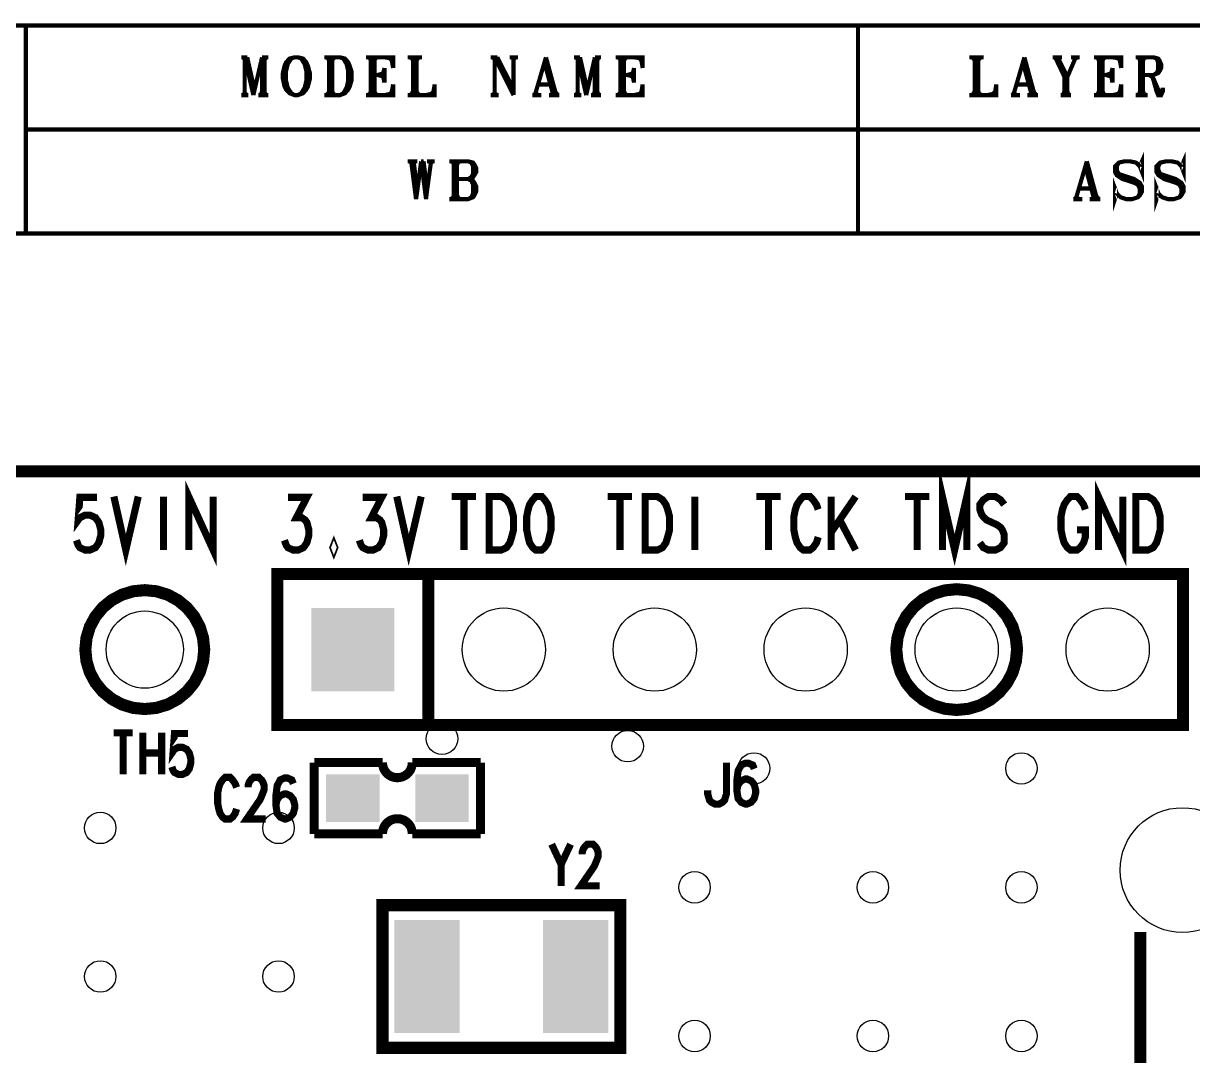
# Model space of a CAD drawing. Extents: x -0.1 to 57.1, y -0.1 to 42.5.
# Drawn here: x 19.71 to 39.38, y 25.17 to 42.53 of the extents above; entities that cross this region are included whole.
import ezdxf

# ---------------------------------------------------------------- set-up
doc = ezdxf.new("R2010")
doc.units = 0
doc.layers.get('0').update_dxf_attribs({"linetype": 'CONTINUOUS'})
doc.layers.add('02_ASSY1_GBR', color=6, linetype='CONTINUOUS')

# ---------------------------------------------------------------- blocks, each defined once
blk = doc.blocks.new('ROUND_13')
blk.add_circle((0, 0), 0.7)
blk = doc.blocks.new('SQUARE_126')
blk.add_solid([(0.7, 0.7), (0.7, -0.7), (-0.7, 0.7), (-0.7, -0.7)])
blk = doc.blocks.new('ROUND_127')
blk.add_circle((0, 0), 0.65)
blk = doc.blocks.new('ROUND_128')
blk.add_circle((0, 0), 1.05)
blk = doc.blocks.new('RECTANGLE_138')
blk.add_solid([(0.45, 0.4), (0.45, -0.4), (-0.45, 0.4), (-0.45, -0.4)])
blk = doc.blocks.new('RECTANGLE_139')
blk.add_solid([(0.55, 0.95), (0.55, -0.95), (-0.55, 0.95), (-0.55, -0.95)])
blk = doc.blocks.new('ROUND_177')
blk.add_circle((0, 0), 0.265)

msp = doc.modelspace()

# ---------------------------------------------------------------- linework, layer by layer
at = {"layer": '02_ASSY1_GBR'}
for points, const_width in [([(19.75, 42.5), (2.25, 42.5), (2.25, 39), (19.75, 39)], 0.07), ([(19.75, 42.5), (54.75, 42.5)], 0.07), ([(19.75, 42.5), (19.75, 39)], 0.07), ([(33.75, 42.5), (33.75, 39)], 0.07), ([(23.373, 41.964), (23.473, 41.964)], 0.07), ([(23.391, 41.964), (23.432, 41.943)], 0.07), ([(23.432, 41.964), (23.432, 41.36)], 0.07), ([(23.432, 41.964), (23.577, 41.328)], 0.07), ([(23.454, 41.964), (23.577, 41.423)], 0.07), ([(23.473, 41.964), (23.596, 41.423)], 0.07), ([(23.723, 41.964), (23.577, 41.328)], 0.07), ([(23.723, 41.964), (23.723, 41.328)], 0.07), ([(23.723, 41.964), (23.828, 41.964)], 0.07), ([(23.741, 41.943), (23.741, 41.36)], 0.07), ([(23.764, 41.964), (23.764, 41.328)], 0.07), ([(23.782, 41.964), (23.764, 41.911)], 0.07), ([(23.805, 41.964), (23.764, 41.943)], 0.07), ([(24.268, 41.964), (24.186, 41.943), (24.127, 41.88), (24.1, 41.816), (24.073, 41.699), (24.073, 41.604), (24.1, 41.477), (24.127, 41.423), (24.186, 41.36), (24.268, 41.328), (24.327, 41.328), (24.414, 41.36), (24.468, 41.423), (24.496, 41.477), (24.528, 41.604), (24.528, 41.699), (24.496, 41.816), (24.468, 41.88), (24.414, 41.943), (24.327, 41.964), (24.268, 41.964)], 0.07), ([(24.154, 41.88), (24.127, 41.816), (24.1, 41.731), (24.1, 41.572), (24.127, 41.477), (24.154, 41.423)], 0.07), ([(24.268, 41.964), (24.214, 41.943), (24.154, 41.848), (24.127, 41.731), (24.127, 41.572), (24.154, 41.455), (24.214, 41.36), (24.268, 41.328)], 0.07), ([(24.327, 41.328), (24.382, 41.36), (24.441, 41.455), (24.468, 41.572), (24.468, 41.731), (24.441, 41.848), (24.382, 41.943), (24.327, 41.964)], 0.07), ([(24.441, 41.423), (24.468, 41.477), (24.496, 41.572), (24.496, 41.731), (24.468, 41.816), (24.441, 41.88)], 0.07), ([(24.773, 41.964), (25.036, 41.964), (25.118, 41.943), (25.173, 41.88), (25.2, 41.816), (25.228, 41.731), (25.228, 41.572), (25.2, 41.477), (25.173, 41.423), (25.118, 41.36), (25.036, 41.328), (24.773, 41.328)], 0.07), ([(24.795, 41.964), (24.85, 41.943)], 0.07), ([(24.823, 41.964), (24.85, 41.911)], 0.07), ([(24.85, 41.964), (24.85, 41.328)], 0.07), ([(24.877, 41.943), (24.877, 41.36)], 0.07), ([(24.904, 41.964), (24.904, 41.328)], 0.07), ([(24.932, 41.964), (24.904, 41.911)], 0.07), ([(24.959, 41.964), (24.904, 41.943)], 0.07), ([(25.036, 41.964), (25.091, 41.943), (25.146, 41.848), (25.173, 41.731), (25.173, 41.572), (25.146, 41.455), (25.091, 41.36), (25.036, 41.328)], 0.07), ([(25.146, 41.88), (25.173, 41.816), (25.2, 41.731), (25.2, 41.572), (25.173, 41.477), (25.146, 41.423)], 0.07), ([(25.473, 41.964), (25.928, 41.964), (25.928, 41.784)], 0.07), ([(25.5, 41.964), (25.554, 41.943)], 0.07), ([(25.527, 41.964), (25.554, 41.911)], 0.07), ([(25.554, 41.964), (25.554, 41.328)], 0.07), ([(25.582, 41.943), (25.582, 41.36)], 0.07), ([(25.614, 41.964), (25.614, 41.328)], 0.07), ([(25.641, 41.964), (25.614, 41.911)], 0.07), ([(25.668, 41.964), (25.614, 41.943)], 0.07), ([(25.782, 41.964), (25.928, 41.943)], 0.07), ([(25.841, 41.964), (25.928, 41.911)], 0.07), ([(25.868, 41.964), (25.928, 41.88)], 0.07), ([(25.896, 41.964), (25.928, 41.784)], 0.07), ([(26.173, 41.964), (26.414, 41.964)], 0.07), ([(26.2, 41.964), (26.264, 41.943)], 0.07), ([(26.232, 41.964), (26.264, 41.911)], 0.07), ([(26.264, 41.964), (26.264, 41.328)], 0.07), ([(26.291, 41.943), (26.291, 41.36)], 0.07), ([(26.323, 41.964), (26.323, 41.328)], 0.07), ([(26.355, 41.964), (26.323, 41.911)], 0.07), ([(26.382, 41.964), (26.323, 41.943)], 0.07), ([(27.572, 41.964), (27.682, 41.964)], 0.07), ([(27.591, 41.964), (27.636, 41.943)], 0.07), ([(27.636, 41.964), (27.636, 41.36)], 0.07), ([(27.636, 41.964), (27.955, 41.328)], 0.07), ([(27.663, 41.964), (27.932, 41.423)], 0.07), ([(27.682, 41.964), (27.955, 41.423)], 0.07), ([(27.891, 41.964), (28.027, 41.964)], 0.07), ([(27.914, 41.964), (27.955, 41.943)], 0.07), ([(28.005, 41.964), (27.955, 41.943)], 0.07), ([(27.955, 41.943), (27.955, 41.328)], 0.07), ([(28.5, 41.964), (28.323, 41.36)], 0.07), ([(28.473, 41.88), (28.623, 41.328)], 0.07), ([(28.5, 41.964), (28.673, 41.328)], 0.07), ([(28.5, 41.88), (28.65, 41.328)], 0.07), ([(28.972, 41.964), (29.073, 41.964)], 0.07), ([(28.991, 41.964), (29.032, 41.943)], 0.07), ([(29.032, 41.964), (29.032, 41.36)], 0.07), ([(29.032, 41.964), (29.177, 41.328)], 0.07), ([(29.054, 41.964), (29.177, 41.423)], 0.07), ([(29.073, 41.964), (29.195, 41.423)], 0.07), ([(29.323, 41.964), (29.177, 41.328)], 0.07), ([(29.323, 41.964), (29.323, 41.328)], 0.07), ([(29.323, 41.964), (29.427, 41.964)], 0.07), ([(29.341, 41.943), (29.341, 41.36)], 0.07), ([(29.364, 41.964), (29.364, 41.328)], 0.07), ([(29.382, 41.964), (29.364, 41.911)], 0.07), ([(29.405, 41.964), (29.364, 41.943)], 0.07), ([(29.672, 41.964), (30.127, 41.964), (30.127, 41.784)], 0.07), ([(29.7, 41.964), (29.754, 41.943)], 0.07), ([(29.727, 41.964), (29.754, 41.911)], 0.07), ([(29.754, 41.964), (29.754, 41.328)], 0.07), ([(29.782, 41.943), (29.782, 41.36)], 0.07), ([(29.814, 41.964), (29.814, 41.328)], 0.07), ([(29.841, 41.964), (29.814, 41.911)], 0.07), ([(29.868, 41.964), (29.814, 41.943)], 0.07), ([(29.982, 41.964), (30.127, 41.943)], 0.07), ([(30.041, 41.964), (30.127, 41.911)], 0.07), ([(30.068, 41.964), (30.127, 41.88)], 0.07), ([(30.096, 41.964), (30.127, 41.784)], 0.07), ([(35.623, 41.964), (35.864, 41.964)], 0.07), ([(35.65, 41.964), (35.714, 41.943)], 0.07), ([(35.682, 41.964), (35.714, 41.911)], 0.07), ([(35.714, 41.964), (35.714, 41.328)], 0.07), ([(35.741, 41.943), (35.741, 41.36)], 0.07), ([(35.773, 41.964), (35.773, 41.328)], 0.07), ([(35.805, 41.964), (35.773, 41.911)], 0.07), ([(35.832, 41.964), (35.773, 41.943)], 0.07), ([(36.55, 41.964), (36.373, 41.36)], 0.07), ([(36.523, 41.88), (36.673, 41.328)], 0.07), ([(36.55, 41.964), (36.723, 41.328)], 0.07), ([(36.55, 41.88), (36.7, 41.328)], 0.07), ([(37.023, 41.964), (37.182, 41.964)], 0.07), ([(37.045, 41.964), (37.091, 41.943)], 0.07), ([(37.068, 41.964), (37.223, 41.636), (37.223, 41.328)], 0.07), ([(37.091, 41.964), (37.245, 41.636), (37.245, 41.36)], 0.07), ([(37.109, 41.964), (37.273, 41.636), (37.273, 41.328)], 0.07), ([(37.159, 41.964), (37.109, 41.943)], 0.07), ([(37.405, 41.943), (37.273, 41.636)], 0.07), ([(37.336, 41.964), (37.478, 41.964)], 0.07), ([(37.364, 41.964), (37.405, 41.943)], 0.07), ([(37.45, 41.964), (37.405, 41.943)], 0.07), ([(37.723, 41.964), (38.178, 41.964), (38.178, 41.784)], 0.07), ([(37.75, 41.964), (37.804, 41.943)], 0.07), ([(37.777, 41.964), (37.804, 41.911)], 0.07), ([(37.804, 41.964), (37.804, 41.328)], 0.07), ([(37.832, 41.943), (37.832, 41.36)], 0.07), ([(37.864, 41.964), (37.864, 41.328)], 0.07), ([(37.891, 41.964), (37.864, 41.911)], 0.07), ([(37.918, 41.964), (37.864, 41.943)], 0.07), ([(38.032, 41.964), (38.178, 41.943)], 0.07), ([(38.091, 41.964), (38.178, 41.911)], 0.07), ([(38.118, 41.964), (38.178, 41.88)], 0.07), ([(38.146, 41.964), (38.178, 41.784)], 0.07), ([(38.423, 41.964), (38.723, 41.964), (38.8, 41.943), (38.823, 41.911), (38.85, 41.848), (38.85, 41.784), (38.823, 41.731), (38.8, 41.699), (38.723, 41.667), (38.545, 41.667)], 0.07), ([(38.445, 41.964), (38.495, 41.943)], 0.07), ([(38.473, 41.964), (38.495, 41.911)], 0.07), ([(38.495, 41.964), (38.495, 41.328)], 0.07), ([(38.523, 41.943), (38.523, 41.36)], 0.07), ([(38.545, 41.964), (38.545, 41.328)], 0.07), ([(38.573, 41.964), (38.545, 41.911)], 0.07), ([(38.595, 41.964), (38.545, 41.943)], 0.07), ([(38.723, 41.964), (38.773, 41.943), (38.8, 41.88), (38.8, 41.752), (38.773, 41.699), (38.723, 41.667)], 0.07), ([(38.8, 41.911), (38.823, 41.848), (38.823, 41.784), (38.8, 41.731)], 0.07), ([(25.782, 41.699), (25.668, 41.667), (25.782, 41.636)], 0.07), ([(25.782, 41.731), (25.727, 41.667), (25.782, 41.604)], 0.07), ([(25.782, 41.784), (25.755, 41.667), (25.782, 41.54)], 0.07), ([(25.782, 41.784), (25.782, 41.54)], 0.07), ([(29.982, 41.699), (29.868, 41.667), (29.982, 41.636)], 0.07), ([(29.982, 41.731), (29.927, 41.667), (29.982, 41.604)], 0.07), ([(29.982, 41.784), (29.955, 41.667), (29.982, 41.54)], 0.07), ([(29.982, 41.784), (29.982, 41.54)], 0.07), ([(38.032, 41.699), (37.918, 41.667), (38.032, 41.636)], 0.07), ([(38.032, 41.731), (37.977, 41.667), (38.032, 41.604)], 0.07), ([(38.032, 41.784), (38.005, 41.667), (38.032, 41.54)], 0.07), ([(38.032, 41.784), (38.032, 41.54)], 0.07), ([(25.473, 41.328), (25.928, 41.328), (25.928, 41.508)], 0.07), ([(25.614, 41.667), (25.782, 41.667)], 0.07), ([(25.896, 41.328), (25.928, 41.508)], 0.07), ([(26.173, 41.328), (26.628, 41.328), (26.628, 41.508)], 0.07), ([(26.596, 41.328), (26.628, 41.508)], 0.07), ([(28.373, 41.508), (28.6, 41.508)], 0.07), ([(29.672, 41.328), (30.127, 41.328), (30.127, 41.508)], 0.07), ([(29.814, 41.667), (29.982, 41.667)], 0.07), ([(30.096, 41.328), (30.127, 41.508)], 0.07), ([(35.623, 41.328), (36.078, 41.328), (36.078, 41.508)], 0.07), ([(36.046, 41.328), (36.078, 41.508)], 0.07), ([(36.423, 41.508), (36.65, 41.508)], 0.07), ([(37.723, 41.328), (38.178, 41.328), (38.178, 41.508)], 0.07), ([(37.864, 41.667), (38.032, 41.667)], 0.07), ([(38.146, 41.328), (38.178, 41.508)], 0.07), ([(38.645, 41.667), (38.7, 41.636), (38.723, 41.572), (38.773, 41.392), (38.8, 41.328), (38.85, 41.328), (38.878, 41.392), (38.878, 41.455)], 0.07), ([(38.7, 41.636), (38.723, 41.604), (38.8, 41.423), (38.823, 41.392), (38.85, 41.392), (38.878, 41.423)], 0.07), ([(23.373, 41.328), (23.495, 41.328)], 0.07), ([(23.432, 41.36), (23.391, 41.328)], 0.07), ([(23.432, 41.36), (23.473, 41.328)], 0.07), ([(23.659, 41.328), (23.828, 41.328)], 0.07), ([(23.723, 41.36), (23.682, 41.328)], 0.07), ([(23.723, 41.392), (23.7, 41.328)], 0.07), ([(23.764, 41.392), (23.782, 41.328)], 0.07), ([(23.764, 41.36), (23.805, 41.328)], 0.07), ([(24.85, 41.36), (24.795, 41.328)], 0.07), ([(24.85, 41.392), (24.823, 41.328)], 0.07), ([(24.904, 41.392), (24.932, 41.328)], 0.07), ([(24.904, 41.36), (24.959, 41.328)], 0.07), ([(25.554, 41.36), (25.5, 41.328)], 0.07), ([(25.554, 41.392), (25.527, 41.328)], 0.07), ([(25.614, 41.392), (25.641, 41.328)], 0.07), ([(25.614, 41.36), (25.668, 41.328)], 0.07), ([(25.782, 41.328), (25.928, 41.36)], 0.07), ([(25.841, 41.328), (25.928, 41.392)], 0.07), ([(25.868, 41.328), (25.928, 41.423)], 0.07), ([(26.264, 41.36), (26.2, 41.328)], 0.07), ([(26.264, 41.392), (26.232, 41.328)], 0.07), ([(26.323, 41.392), (26.355, 41.328)], 0.07), ([(26.323, 41.36), (26.382, 41.328)], 0.07), ([(26.473, 41.328), (26.628, 41.36)], 0.07), ([(26.532, 41.328), (26.628, 41.392)], 0.07), ([(26.564, 41.328), (26.628, 41.423)], 0.07), ([(27.572, 41.328), (27.704, 41.328)], 0.07), ([(27.636, 41.36), (27.591, 41.328)], 0.07), ([(27.636, 41.36), (27.682, 41.328)], 0.07), ([(28.272, 41.328), (28.423, 41.328)], 0.07), ([(28.323, 41.36), (28.295, 41.328)], 0.07), ([(28.323, 41.36), (28.373, 41.328)], 0.07), ([(28.55, 41.328), (28.727, 41.328)], 0.07), ([(28.623, 41.36), (28.573, 41.328)], 0.07), ([(28.623, 41.392), (28.6, 41.328)], 0.07), ([(28.65, 41.392), (28.7, 41.328)], 0.07), ([(28.972, 41.328), (29.095, 41.328)], 0.07), ([(29.032, 41.36), (28.991, 41.328)], 0.07), ([(29.032, 41.36), (29.073, 41.328)], 0.07), ([(29.259, 41.328), (29.427, 41.328)], 0.07), ([(29.323, 41.36), (29.282, 41.328)], 0.07), ([(29.323, 41.392), (29.3, 41.328)], 0.07), ([(29.364, 41.392), (29.382, 41.328)], 0.07), ([(29.364, 41.36), (29.405, 41.328)], 0.07), ([(29.754, 41.36), (29.7, 41.328)], 0.07), ([(29.754, 41.392), (29.727, 41.328)], 0.07), ([(29.814, 41.392), (29.841, 41.328)], 0.07), ([(29.814, 41.36), (29.868, 41.328)], 0.07), ([(29.982, 41.328), (30.127, 41.36)], 0.07), ([(30.041, 41.328), (30.127, 41.392)], 0.07), ([(30.068, 41.328), (30.127, 41.423)], 0.07), ([(35.714, 41.36), (35.65, 41.328)], 0.07), ([(35.714, 41.392), (35.682, 41.328)], 0.07), ([(35.773, 41.392), (35.805, 41.328)], 0.07), ([(35.773, 41.36), (35.832, 41.328)], 0.07), ([(35.923, 41.328), (36.078, 41.36)], 0.07), ([(35.982, 41.328), (36.078, 41.392)], 0.07), ([(36.014, 41.328), (36.078, 41.423)], 0.07), ([(36.323, 41.328), (36.473, 41.328)], 0.07), ([(36.373, 41.36), (36.345, 41.328)], 0.07), ([(36.373, 41.36), (36.423, 41.328)], 0.07), ([(36.6, 41.328), (36.778, 41.328)], 0.07), ([(36.673, 41.36), (36.623, 41.328)], 0.07), ([(36.673, 41.392), (36.65, 41.328)], 0.07), ([(36.7, 41.392), (36.75, 41.328)], 0.07), ([(37.159, 41.328), (37.336, 41.328)], 0.07), ([(37.223, 41.36), (37.182, 41.328)], 0.07), ([(37.223, 41.392), (37.2, 41.328)], 0.07), ([(37.273, 41.392), (37.291, 41.328)], 0.07), ([(37.273, 41.36), (37.314, 41.328)], 0.07), ([(37.804, 41.36), (37.75, 41.328)], 0.07), ([(37.804, 41.392), (37.777, 41.328)], 0.07), ([(37.864, 41.392), (37.891, 41.328)], 0.07), ([(37.864, 41.36), (37.918, 41.328)], 0.07), ([(38.032, 41.328), (38.178, 41.36)], 0.07), ([(38.091, 41.328), (38.178, 41.392)], 0.07), ([(38.118, 41.328), (38.178, 41.423)], 0.07), ([(38.423, 41.328), (38.623, 41.328)], 0.07), ([(38.495, 41.36), (38.445, 41.328)], 0.07), ([(38.495, 41.392), (38.473, 41.328)], 0.07), ([(38.545, 41.392), (38.573, 41.328)], 0.07), ([(38.545, 41.36), (38.595, 41.328)], 0.07), ([(38.773, 41.455), (38.8, 41.392), (38.823, 41.36), (38.85, 41.36)], 0.07), ([(19.75, 40.75), (54.75, 40.75)], 0.07), ([(38.491, 40.13), (38.528, 40.214), (38.528, 40.034), (38.491, 40.13), (38.427, 40.193), (38.327, 40.214), (38.232, 40.214), (38.136, 40.193), (38.073, 40.13), (38.073, 40.034), (38.104, 39.981), (38.2, 39.917), (38.396, 39.854), (38.459, 39.822), (38.491, 39.758), (38.491, 39.673), (38.459, 39.61)], 0.07), ([(39.191, 40.13), (39.228, 40.214), (39.228, 40.034), (39.191, 40.13), (39.127, 40.193), (39.027, 40.214), (38.932, 40.214), (38.836, 40.193), (38.773, 40.13), (38.773, 40.034), (38.804, 39.981), (38.9, 39.917), (39.096, 39.854), (39.159, 39.822), (39.191, 39.758), (39.191, 39.673), (39.159, 39.61)], 0.07), ([(26.173, 40.214), (26.336, 40.214)], 0.07), ([(26.191, 40.214), (26.254, 40.193)], 0.07), ([(26.213, 40.214), (26.254, 40.161)], 0.07), ([(26.232, 40.214), (26.314, 39.578)], 0.07), ([(26.254, 40.214), (26.314, 39.727), (26.314, 39.578)], 0.07), ([(26.273, 40.214), (26.336, 39.727)], 0.07), ([(26.295, 40.214), (26.273, 40.161)], 0.07), ([(26.314, 40.214), (26.273, 40.193)], 0.07), ([(26.4, 40.214), (26.336, 39.727), (26.314, 39.578)], 0.07), ([(26.4, 40.214), (26.482, 39.578)], 0.07), ([(26.4, 40.214), (26.441, 40.214)], 0.07), ([(26.418, 40.214), (26.482, 39.727), (26.482, 39.578)], 0.07), ([(26.441, 40.214), (26.5, 39.727)], 0.07), ([(26.564, 40.193), (26.5, 39.727), (26.482, 39.578)], 0.07), ([(26.5, 40.214), (26.628, 40.214)], 0.07), ([(26.523, 40.214), (26.564, 40.193)], 0.07), ([(26.605, 40.214), (26.564, 40.193)], 0.07), ([(26.873, 40.214), (27.191, 40.214), (27.273, 40.193), (27.296, 40.161), (27.327, 40.098), (27.327, 40.034), (27.296, 39.981), (27.273, 39.949), (27.191, 39.917)], 0.07), ([(26.895, 40.214), (26.95, 40.193)], 0.07), ([(26.923, 40.214), (26.95, 40.161)], 0.07), ([(26.95, 40.214), (26.95, 39.578)], 0.07), ([(26.977, 40.193), (26.977, 39.61)], 0.07), ([(27.004, 40.214), (27.004, 39.578)], 0.07), ([(27.032, 40.214), (27.004, 40.161)], 0.07), ([(27.059, 40.214), (27.004, 40.193)], 0.07), ([(27.191, 40.214), (27.246, 40.193), (27.273, 40.13), (27.273, 40.002), (27.246, 39.949), (27.191, 39.917)], 0.07), ([(27.273, 40.161), (27.296, 40.098), (27.296, 40.034), (27.273, 39.981)], 0.07), ([(37.6, 40.214), (37.423, 39.61)], 0.07), ([(37.573, 40.13), (37.723, 39.578)], 0.07), ([(37.6, 40.214), (37.773, 39.578)], 0.07), ([(37.6, 40.13), (37.75, 39.578)], 0.07), ([(38.136, 40.193), (38.104, 40.13), (38.104, 40.066), (38.136, 40.002), (38.2, 39.981), (38.396, 39.917), (38.491, 39.854), (38.528, 39.79), (38.528, 39.705), (38.491, 39.642), (38.459, 39.61), (38.364, 39.578), (38.264, 39.578), (38.168, 39.61), (38.104, 39.673), (38.073, 39.758), (38.073, 39.578), (38.104, 39.673)], 0.07), ([(38.836, 40.193), (38.804, 40.13), (38.804, 40.066), (38.836, 40.002), (38.9, 39.981), (39.096, 39.917), (39.191, 39.854), (39.228, 39.79), (39.228, 39.705), (39.191, 39.642), (39.159, 39.61), (39.064, 39.578), (38.964, 39.578), (38.868, 39.61), (38.804, 39.673), (38.773, 39.758), (38.773, 39.578), (38.804, 39.673)], 0.07), ([(27.004, 39.917), (27.191, 39.917), (27.273, 39.886), (27.296, 39.854), (27.327, 39.79), (27.327, 39.705), (27.296, 39.642), (27.273, 39.61), (27.191, 39.578), (26.873, 39.578)], 0.07), ([(27.191, 39.917), (27.246, 39.886), (27.273, 39.822), (27.273, 39.673), (27.246, 39.61), (27.191, 39.578)], 0.07), ([(38.104, 40.034), (38.136, 39.981), (38.2, 39.949), (38.396, 39.886), (38.459, 39.854), (38.491, 39.79)], 0.07), ([(38.804, 40.034), (38.836, 39.981), (38.9, 39.949), (39.096, 39.886), (39.159, 39.854), (39.191, 39.79)], 0.07), ([(27.273, 39.854), (27.296, 39.79), (27.296, 39.705), (27.273, 39.642)], 0.07), ([(37.473, 39.758), (37.7, 39.758)], 0.07), ([(26.95, 39.61), (26.895, 39.578)], 0.07), ([(26.95, 39.642), (26.923, 39.578)], 0.07), ([(27.004, 39.642), (27.032, 39.578)], 0.07), ([(27.004, 39.61), (27.059, 39.578)], 0.07), ([(37.373, 39.578), (37.523, 39.578)], 0.07), ([(37.423, 39.61), (37.395, 39.578)], 0.07), ([(37.423, 39.61), (37.473, 39.578)], 0.07), ([(37.65, 39.578), (37.828, 39.578)], 0.07), ([(37.723, 39.61), (37.673, 39.578)], 0.07), ([(37.723, 39.642), (37.7, 39.578)], 0.07), ([(37.75, 39.642), (37.8, 39.578)], 0.07), ([(54.75, 39), (19.75, 39)], 0.07), ([(0, 0), (57, 0), (57, 35), (0, 35), (0, 0)], 0.2032), ([(35.17, 33.675), (35.17, 34.575), (35.375, 33.675), (35.58, 34.575), (35.58, 33.675)], 0.12), ([(22.49, 33.675), (22.49, 34.575), (22.9, 33.675), (22.9, 34.575)], 0.12), ([(37.795, 33.675), (37.795, 34.575), (38.205, 33.675), (38.205, 34.575)], 0.12), ([(21.23, 34.575), (21.431, 33.675), (21.64, 34.575)], 0.12), ([(22.065, 34.575), (22.065, 33.675)], 0.12), ([(25.99, 34.575), (26.191, 33.675), (26.4, 34.575)], 0.12), ([(26.915, 34.575), (27.325, 34.575)], 0.12), ([(27.12, 34.575), (27.12, 33.675)], 0.12), ([(27.545, 34.575), (27.75, 34.575), (27.836, 34.52), (27.893, 34.439), (27.922, 34.357), (27.955, 34.234), (27.955, 34.016), (27.922, 33.893), (27.893, 33.798), (27.836, 33.716), (27.75, 33.675), (27.545, 33.675), (27.545, 34.575)], 0.12), ([(28.327, 34.575), (28.278, 34.52), (28.224, 34.439), (28.2, 34.357), (28.175, 34.234), (28.175, 34.016), (28.2, 33.893), (28.224, 33.798), (28.278, 33.716), (28.327, 33.675), (28.429, 33.675), (28.478, 33.716), (28.532, 33.798), (28.556, 33.893), (28.585, 34.016), (28.585, 34.234), (28.556, 34.357), (28.532, 34.439), (28.478, 34.52), (28.429, 34.575), (28.327, 34.575)], 0.12), ([(29.54, 34.575), (29.95, 34.575)], 0.12), ([(29.745, 34.575), (29.745, 33.675)], 0.12), ([(30.17, 34.575), (30.375, 34.575), (30.461, 34.52), (30.518, 34.439), (30.547, 34.357), (30.58, 34.234), (30.58, 34.016), (30.547, 33.893), (30.518, 33.798), (30.461, 33.716), (30.375, 33.675), (30.17, 33.675), (30.17, 34.575)], 0.12), ([(31.005, 34.575), (31.005, 33.675)], 0.12), ([(32.04, 34.575), (32.45, 34.575)], 0.12), ([(32.245, 34.575), (32.245, 33.675)], 0.12), ([(33.08, 34.357), (33.051, 34.439), (32.994, 34.52), (32.941, 34.575), (32.83, 34.575), (32.777, 34.52), (32.723, 34.439), (32.695, 34.357), (32.67, 34.234), (32.67, 34.016), (32.695, 33.893), (32.723, 33.798), (32.777, 33.716), (32.83, 33.675), (32.941, 33.675), (32.994, 33.716), (33.051, 33.798), (33.08, 33.893)], 0.12), ([(33.71, 34.575), (33.3, 33.975)], 0.12), ([(33.3, 34.575), (33.3, 33.675)], 0.12), ([(34.54, 34.575), (34.95, 34.575)], 0.12), ([(34.745, 34.575), (34.745, 33.675)], 0.12), ([(36.21, 34.439), (36.148, 34.52), (36.062, 34.575), (35.944, 34.575), (35.858, 34.52), (35.8, 34.439), (35.8, 34.357), (35.829, 34.275), (35.858, 34.234), (35.915, 34.18), (36.091, 34.098), (36.148, 34.057), (36.177, 34.016), (36.21, 33.934), (36.21, 33.798), (36.148, 33.716), (36.062, 33.675), (35.944, 33.675), (35.858, 33.716), (35.8, 33.798)], 0.12), ([(37.575, 34.357), (37.546, 34.439), (37.489, 34.52), (37.436, 34.575), (37.325, 34.575), (37.272, 34.52), (37.218, 34.439), (37.19, 34.357), (37.165, 34.234), (37.165, 34.016), (37.19, 33.893), (37.218, 33.798), (37.272, 33.716), (37.325, 33.675), (37.436, 33.675), (37.489, 33.716), (37.546, 33.798), (37.575, 33.893), (37.575, 34.016), (37.436, 34.016)], 0.12), ([(38.425, 34.575), (38.63, 34.575), (38.716, 34.52), (38.773, 34.439), (38.802, 34.357), (38.835, 34.234), (38.835, 34.016), (38.802, 33.893), (38.773, 33.798), (38.716, 33.716), (38.63, 33.675), (38.425, 33.675), (38.425, 34.575)], 0.12), ([(20.948, 34.561), (20.658, 34.561), (20.629, 34.18), (20.658, 34.22), (20.744, 34.261), (20.83, 34.261), (20.92, 34.22), (20.977, 34.139), (21.01, 34.016), (21.01, 33.92), (20.977, 33.798), (20.92, 33.716), (20.83, 33.675), (20.744, 33.675), (20.658, 33.716), (20.629, 33.757), (20.6, 33.839)], 0.12), ([(24.158, 34.561), (24.477, 34.561), (24.301, 34.22), (24.391, 34.22), (24.448, 34.18), (24.477, 34.139), (24.51, 34.016), (24.51, 33.92), (24.477, 33.798), (24.42, 33.716), (24.334, 33.675), (24.244, 33.675), (24.158, 33.716), (24.129, 33.757), (24.1, 33.839)], 0.12), ([(25.418, 34.561), (25.737, 34.561), (25.561, 34.22), (25.651, 34.22), (25.708, 34.18), (25.737, 34.139), (25.77, 34.016), (25.77, 33.92), (25.737, 33.798), (25.68, 33.716), (25.594, 33.675), (25.504, 33.675), (25.418, 33.716), (25.389, 33.757), (25.36, 33.839)], 0.12), ([(33.444, 34.18), (33.71, 33.675)], 0.12), ([(24.931, 33.757), (24.915, 33.716), (24.931, 33.675), (24.947, 33.716), (24.931, 33.757)], 0.12), ([(23.98, 33.27), (23.98, 30.73), (39.22, 30.73), (39.22, 33.27), (23.98, 33.27)], 0.2032), ([(26.52, 30.73), (26.52, 33.27)], 0.2032), ([(20.75, 32), (20.769, 31.805), (20.826, 31.617), (20.919, 31.444), (21.043, 31.293), (21.194, 31.169), (21.367, 31.076), (21.555, 31.019), (21.75, 31), (21.945, 31.019), (22.133, 31.076), (22.306, 31.169), (22.457, 31.293), (22.581, 31.444), (22.674, 31.617), (22.731, 31.805), (22.75, 32), (22.731, 32.195), (22.674, 32.383), (22.581, 32.556), (22.457, 32.707), (22.306, 32.831), (22.133, 32.924), (21.945, 32.981), (21.75, 33), (21.555, 32.981), (21.367, 32.924), (21.194, 32.831), (21.043, 32.707), (20.919, 32.556), (20.826, 32.383), (20.769, 32.195), (20.75, 32)], 0.2032), ([(34.394, 32), (34.414, 31.802), (34.471, 31.611), (34.565, 31.436), (34.692, 31.282), (34.846, 31.155), (35.021, 31.061), (35.212, 31.004), (35.41, 30.984), (35.608, 31.004), (35.799, 31.061), (35.974, 31.155), (36.128, 31.282), (36.255, 31.436), (36.349, 31.611), (36.406, 31.802), (36.426, 32), (36.406, 32.198), (36.349, 32.389), (36.255, 32.564), (36.128, 32.718), (35.974, 32.845), (35.799, 32.939), (35.608, 32.996), (35.41, 33.016), (35.212, 32.996), (35.021, 32.939), (34.846, 32.845), (34.692, 32.718), (34.565, 32.564), (34.471, 32.389), (34.414, 32.198), (34.394, 32)], 0.2032), ([(21.226, 30.6), (21.544, 30.6)], 0.12), ([(21.385, 30.6), (21.385, 29.9)], 0.12), ([(21.716, 30.6), (21.716, 29.9)], 0.12), ([(22.034, 30.6), (22.034, 29.9)], 0.12), ([(22.476, 30.589), (22.25, 30.589), (22.228, 30.292), (22.25, 30.324), (22.317, 30.356), (22.384, 30.356), (22.454, 30.324), (22.499, 30.261), (22.524, 30.165), (22.524, 30.091), (22.499, 29.995), (22.454, 29.932), (22.384, 29.9), (22.317, 29.9), (22.25, 29.932), (22.228, 29.964), (22.206, 30.027)], 0.12), ([(21.716, 30.261), (22.034, 30.261)], 0.12), ([(24.6, 28.9), (24.6, 30.1)], 0.1524), ([(24.6, 30.1), (25.75, 30.1)], 0.1524), ([(26.25, 30.1), (26.249, 30.075), (26.246, 30.051), (26.24, 30.026), (26.232, 30.003), (26.222, 29.98), (26.21, 29.959), (26.195, 29.939), (26.179, 29.92), (26.16, 29.903), (26.14, 29.888), (26.119, 29.875), (26.097, 29.864), (26.073, 29.856), (26.049, 29.85), (26.025, 29.846), (26, 29.845), (25.975, 29.846), (25.951, 29.85), (25.927, 29.856), (25.903, 29.864), (25.881, 29.875), (25.86, 29.888), (25.84, 29.903), (25.821, 29.92), (25.805, 29.939), (25.79, 29.959), (25.778, 29.98), (25.768, 30.003), (25.76, 30.026), (25.754, 30.051), (25.751, 30.075), (25.75, 30.1)], 0.1524), ([(26.25, 30.1), (27.4, 30.1)], 0.1524), ([(27.4, 28.9), (27.4, 30.1)], 0.1524), ([(31.536, 30.1), (31.536, 29.57), (31.504, 29.464), (31.472, 29.432), (31.412, 29.4), (31.345, 29.4), (31.284, 29.432), (31.253, 29.464), (31.221, 29.57), (31.221, 29.633)], 0.12), ([(32.004, 29.994), (31.978, 30.058), (31.905, 30.089), (31.857, 30.089), (31.784, 30.058), (31.733, 29.962), (31.711, 29.792), (31.711, 29.633), (31.733, 29.495), (31.784, 29.432), (31.857, 29.4), (31.88, 29.4), (31.953, 29.432), (32.004, 29.495), (32.029, 29.591), (32.029, 29.633), (32.004, 29.729), (31.953, 29.792), (31.88, 29.824), (31.857, 29.824), (31.784, 29.792), (31.733, 29.729), (31.711, 29.633)], 0.12), ([(23.294, 29.68), (23.272, 29.744), (23.227, 29.808), (23.186, 29.85), (23.1, 29.85), (23.059, 29.808), (23.017, 29.744), (22.995, 29.68), (22.976, 29.585), (22.976, 29.415), (22.995, 29.32), (23.017, 29.245), (23.059, 29.182), (23.1, 29.15), (23.186, 29.15), (23.227, 29.182), (23.272, 29.245), (23.294, 29.32)], 0.12), ([(23.488, 29.68), (23.488, 29.712), (23.51, 29.776), (23.533, 29.808), (23.577, 29.85), (23.67, 29.85), (23.714, 29.808), (23.736, 29.776), (23.759, 29.712), (23.759, 29.648), (23.736, 29.585), (23.692, 29.479), (23.466, 29.15), (23.784, 29.15)], 0.12), ([(24.249, 29.744), (24.223, 29.808), (24.15, 29.839), (24.102, 29.839), (24.029, 29.808), (23.978, 29.712), (23.956, 29.542), (23.956, 29.383), (23.978, 29.245), (24.029, 29.182), (24.102, 29.15), (24.125, 29.15), (24.198, 29.182), (24.249, 29.245), (24.274, 29.341), (24.274, 29.383), (24.249, 29.479), (24.198, 29.542), (24.125, 29.574), (24.102, 29.574), (24.029, 29.542), (23.978, 29.479), (23.956, 29.383)], 0.12), ([(25.75, 28.9), (25.751, 28.925), (25.754, 28.949), (25.76, 28.974), (25.768, 28.997), (25.778, 29.02), (25.79, 29.041), (25.805, 29.061), (25.821, 29.08), (25.84, 29.097), (25.86, 29.112), (25.881, 29.125), (25.903, 29.136), (25.927, 29.144), (25.951, 29.15), (25.975, 29.154), (26, 29.155), (26.025, 29.154), (26.049, 29.15), (26.073, 29.144), (26.097, 29.136), (26.119, 29.125), (26.14, 29.112), (26.16, 29.097), (26.179, 29.08), (26.195, 29.061), (26.21, 29.041), (26.222, 29.02), (26.232, 28.997), (26.24, 28.974), (26.246, 28.949), (26.249, 28.925), (26.25, 28.9)], 0.1524), ([(24.6, 28.9), (25.75, 28.9)], 0.1524), ([(26.25, 28.9), (27.4, 28.9)], 0.1524), ([(28.596, 28.725), (28.755, 28.386), (28.755, 28.025)], 0.12), ([(28.914, 28.725), (28.755, 28.386)], 0.12), ([(29.108, 28.555), (29.108, 28.587), (29.13, 28.651), (29.153, 28.683), (29.197, 28.725), (29.29, 28.725), (29.334, 28.683), (29.356, 28.651), (29.379, 28.587), (29.379, 28.523), (29.356, 28.46), (29.312, 28.354), (29.086, 28.025), (29.404, 28.025)], 0.12), ([(29.75, 25.3), (29.75, 27.7), (25.75, 27.7), (25.75, 25.3), (29.75, 25.3)], 0.2032), ([(38.5, 27.25), (38.5, 24.25)], 0.2032)]:
    msp.add_lwpolyline(points, dxfattribs=dict(at, const_width=const_width))

# ---------------------------------------------------------------- block references
for name, p in [('SQUARE_126', (25.25, 32)), ('ROUND_13', (27.79, 32)), ('ROUND_13', (30.33, 32)), ('ROUND_13', (32.87, 32)), ('ROUND_13', (35.41, 32)), ('ROUND_13', (37.95, 32)), ('ROUND_127', (21.75, 32)), ('ROUND_177', (26.75, 30.5)), ('ROUND_177', (29.875, 30.375)), ('ROUND_177', (32, 30)), ('ROUND_177', (36.5, 30)), ('RECTANGLE_138', (25.25, 29.5)), ('RECTANGLE_138', (26.75, 29.5)), ('ROUND_128', (39.21, 28.29)), ('ROUND_177', (21, 29)), ('ROUND_177', (24, 29)), ('ROUND_177', (31, 28)), ('ROUND_177', (34, 28)), ('ROUND_177', (36.5, 28)), ('RECTANGLE_139', (26.5, 26.5)), ('RECTANGLE_139', (29, 26.5)), ('ROUND_177', (21, 26.5)), ('ROUND_177', (24, 26.5)), ('ROUND_177', (31, 25.5)), ('ROUND_177', (34, 25.5)), ('ROUND_177', (36.5, 25.5))]:
    msp.add_blockref(name, p, dxfattribs=at)

doc.saveas('drawing.dxf')
